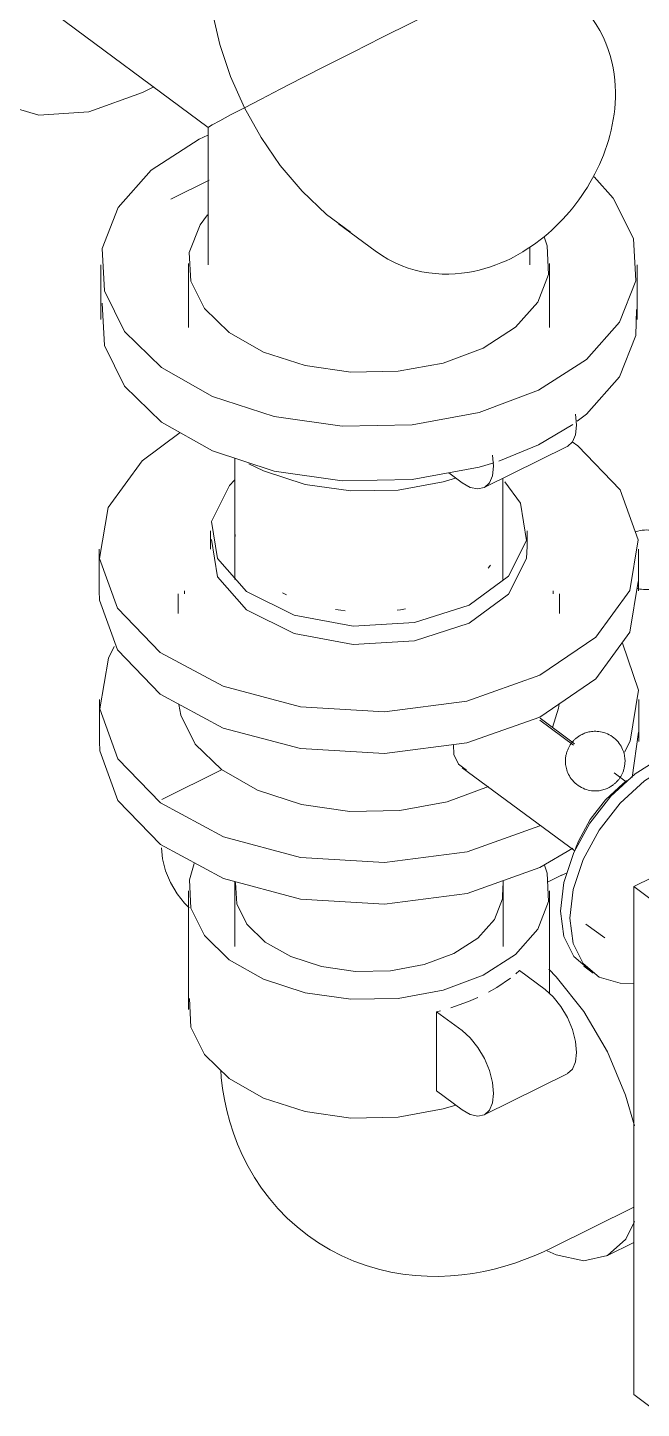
# Model space of a CAD drawing. Header units: metres. Extents: x 63 to 378, y -27 to 78.
# Drawn here: x 316.745 to 317.007, y 5.128 to 5.716 of the extents above; entities that cross this region are included whole.
import ezdxf

# ---------------------------------------------------------------- set-up
doc = ezdxf.new("R2010")
doc.units = ezdxf.units.M
doc.layers.add('P-PIPE', color=7, linetype='Continuous', lineweight=18)

# ---------------------------------------------------------------- blocks, each defined once
blk = doc.blocks.new('Check Valve - 2-12 Inch - Flanged - 4_-2414960-3D BOMBAS')
at = {"layer": 'P-PIPE', "color": 1, "true_color": 0xff0000}
for p, q in [((-60.51078, 5.89816), (-60.5068, 5.90003)), ((-60.49161, 5.82484), (-60.49161, 5.80156)), ((-60.44589, 5.80157), (-60.44589, 5.79962)), ((-60.44588, 5.74654), (-60.44588, 5.74306)), ((-60.30872, 5.74307), (-60.30872, 5.7467)), ((-60.29313, 5.73156), (-60.30873, 5.74308)), ((-60.32537, 5.7341), (-60.32421, 5.73471)), ((-60.31832, 5.73779), (-60.32421, 5.73471)), ((-60.51454, 5.72461), (-60.44588, 5.67387)), ((-60.5787, 5.71516), (-60.54171, 5.68783)), ((-60.47379, 5.68869), (-60.469, 5.6912)), ((-60.44588, 5.67388), (-60.44587, 5.61537)), ((-60.39023, 5.63276), (-60.37464, 5.62124)), ((-60.30871, 5.61538), (-60.30872, 5.62304)), ((-60.49159, 5.61537), (-60.49159, 5.5921)), ((-60.26299, 5.59211), (-60.26299, 5.61538))]:
    blk.add_line(p, q, dxfattribs=at)
for points in [[(-60.57334, 5.71177, 0), (-60.5874, 5.72368, 0), (-60.59624, 5.74128, 0), (-60.59926, 5.76336, 0), (-60.59624, 5.78842, 0), (-60.5874, 5.81476, 0), (-60.57334, 5.84057, 0), (-60.55502, 5.8641, 0), (-60.53368, 5.88374, 0), (-60.51078, 5.89816, 0)], [(-60.47954, 5.8678, 0), (-60.4967, 5.85642, 0), (-60.51804, 5.83677, 0), (-60.53636, 5.81324, 0), (-60.55042, 5.78743, 0), (-60.55926, 5.7611, 0), (-60.56227, 5.73604, 0), (-60.55926, 5.71396, 0), (-60.55041, 5.69636, 0), (-60.53635, 5.68445, 0), (-60.51803, 5.67903, 0), (-60.49669, 5.68048, 0), (-60.47379, 5.68869, 0)], [(-60.47417, 5.86151, 0), (-60.48421, 5.84928, 0), (-60.49104, 5.83173, 0), (-60.49011, 5.81371, 0), (-60.4815, 5.79645, 0), (-60.46579, 5.78112, 0)], [(-60.49096, 5.82299, 0), (-60.50034, 5.81397, 0), (-60.51133, 5.79985, 0), (-60.51977, 5.78437, 0), (-60.52507, 5.76857, 0), (-60.52688, 5.75353, 0), (-60.52507, 5.74028, 0), (-60.51977, 5.72972, 0), (-60.51133, 5.72257, 0)], [(-60.46579, 5.75784, 0), (-60.4815, 5.77317, 0), (-60.49011, 5.79043, 0), (-60.49104, 5.80845, 0)], [(-60.26358, 5.79469, 0), (-60.2704, 5.77714, 0), (-60.28451, 5.76125, 0), (-60.30495, 5.74811, 0), (-60.33031, 5.73861, 0), (-60.35888, 5.73341, 0), (-60.3887, 5.73285, 0), (-60.41775, 5.73697, 0), (-60.44404, 5.7455, 0), (-60.46579, 5.75784, 0)], [(-60.28839, 5.78145, 0), (-60.28451, 5.78452, 0), (-60.27365, 5.79577, 0)], [(-60.46579, 5.78112, 0), (-60.44404, 5.76877, 0), (-60.41775, 5.76025, 0), (-60.38871, 5.75612, 0), (-60.35888, 5.75668, 0), (-60.33031, 5.76189, 0), (-60.32397, 5.76377, 0)], [(-60.32189, 5.76445, 0), (-60.30495, 5.77138, 0), (-60.29034, 5.78004, 0)], [(-60.44582, 5.74648, 0), (-60.44573, 5.73739, 0), (-60.44411, 5.72325, 0), (-60.4409, 5.70923, 0), (-60.43629, 5.69551, 0), (-60.43039, 5.68224, 0)], [(-60.33389, 5.73104, 0), (-60.32374, 5.73603, 0), (-60.31621, 5.73969, 0), (-60.31141, 5.74195, 0), (-60.30908, 5.74298, 0), (-60.30888, 5.74294, 0)], [(-60.43039, 5.68224, 0), (-60.4233, 5.68591, 0), (-60.41507, 5.69014, 0), (-60.40575, 5.69491, 0), (-60.39538, 5.70019, 0), (-60.38401, 5.70595, 0), (-60.37176, 5.71213, 0), (-60.35889, 5.71859, 0), (-60.34596, 5.72505, 0), (-60.33389, 5.73104, 0)], [(-60.29313, 5.73156, 0), (-60.29061, 5.72956, 0), (-60.28822, 5.72741, 0), (-60.28599, 5.72513, 0), (-60.28394, 5.72273, 0), (-60.28205, 5.72025, 0), (-60.28035, 5.71769, 0), (-60.27883, 5.71508, 0), (-60.27749, 5.71243, 0), (-60.27632, 5.70977, 0), (-60.27531, 5.7071, 0), (-60.27447, 5.70444, 0), (-60.27377, 5.7018, 0), (-60.27321, 5.69918, 0), (-60.27278, 5.69659, 0), (-60.27248, 5.69403, 0), (-60.27229, 5.6915, 0), (-60.2722, 5.68902, 0), (-60.27221, 5.68657, 0), (-60.27231, 5.68416, 0), (-60.2725, 5.68179, 0), (-60.27276, 5.67945, 0), (-60.27311, 5.67716, 0), (-60.27352, 5.6749, 0), (-60.274, 5.67267, 0), (-60.27455, 5.67048, 0), (-60.27515, 5.66832, 0), (-60.27582, 5.66619, 0), (-60.27654, 5.6641, 0), (-60.27732, 5.66203, 0), (-60.27815, 5.66, 0), (-60.27903, 5.658, 0), (-60.27996, 5.65602, 0), (-60.28094, 5.65408, 0), (-60.28197, 5.65217, 0), (-60.28304, 5.65028, 0), (-60.28416, 5.64843, 0), (-60.28532, 5.64661, 0), (-60.28653, 5.64482, 0), (-60.28778, 5.64306, 0), (-60.28907, 5.64133, 0), (-60.2904, 5.63963, 0), (-60.29178, 5.63796, 0), (-60.2932, 5.63633, 0), (-60.29466, 5.63474, 0), (-60.29617, 5.63317, 0), (-60.29771, 5.63165, 0), (-60.2993, 5.63016, 0), (-60.30094, 5.62871, 0), (-60.30261, 5.6273, 0), (-60.30433, 5.62592, 0), (-60.3061, 5.62459, 0), (-60.30791, 5.62331, 0), (-60.30977, 5.62207, 0), (-60.31168, 5.62088, 0), (-60.31364, 5.61973, 0), (-60.31565, 5.61864, 0), (-60.317, 5.61795, 0)], [(-60.35034, 5.72128, 0), (-60.34885, 5.72204, 0), (-60.34514, 5.72393, 0)], [(-60.43039, 5.68224, 0), (-60.43629, 5.67916, 0), (-60.4409, 5.67671, 0), (-60.4441, 5.67497, 0), (-60.44572, 5.67401, 0), (-60.44587, 5.67387, 0)], [(-60.38519, 5.62927, 0), (-60.39537, 5.63681, 0), (-60.40575, 5.64663, 0), (-60.41507, 5.65763, 0), (-60.42329, 5.66956, 0), (-60.43039, 5.68224, 0)], [(-60.44599, 5.67057, 0), (-60.44965, 5.66884, 0), (-60.47009, 5.6557, 0), (-60.4842, 5.63981, 0), (-60.49102, 5.62226, 0), (-60.4901, 5.60424, 0), (-60.48149, 5.58698, 0), (-60.46577, 5.57165, 0)], [(-60.46577, 5.57165, 0), (-60.44403, 5.5593, 0), (-60.41774, 5.55078, 0), (-60.38869, 5.54665, 0), (-60.35887, 5.54721, 0), (-60.3303, 5.55242, 0), (-60.30494, 5.56192, 0), (-60.2845, 5.57506, 0), (-60.27039, 5.59094, 0), (-60.26356, 5.60849, 0), (-60.26449, 5.62652, 0), (-60.2731, 5.64378, 0), (-60.28127, 5.65282, 0)], [(-60.37464, 5.62124, 0), (-60.37199, 5.61941, 0), (-60.36923, 5.61776, 0), (-60.3664, 5.6163, 0), (-60.3635, 5.61504, 0), (-60.36057, 5.61397, 0), (-60.35763, 5.6131, 0), (-60.35468, 5.61241, 0), (-60.35176, 5.6119, 0), (-60.34887, 5.61157, 0), (-60.34603, 5.61139, 0), (-60.34324, 5.61136, 0), (-60.3405, 5.61147, 0), (-60.33783, 5.61171, 0), (-60.33523, 5.61206, 0), (-60.3327, 5.61252, 0), (-60.33023, 5.61308, 0), (-60.32783, 5.61372, 0), (-60.32549, 5.61445, 0), (-60.32322, 5.61526, 0), (-60.321, 5.61613, 0), (-60.31885, 5.61708, 0), (-60.317, 5.61795, 0)], [(-60.46577, 5.54838, 0), (-60.48149, 5.5637, 0), (-60.4901, 5.58096, 0), (-60.49102, 5.59899, 0)], [(-60.26322, 5.59633, 0), (-60.26356, 5.58522, 0), (-60.27039, 5.56767, 0), (-60.2845, 5.55178, 0), (-60.28844, 5.54867, 0)], [(-60.32401, 5.53101, 0), (-60.3303, 5.52915, 0), (-60.35887, 5.52394, 0), (-60.38869, 5.52338, 0), (-60.41774, 5.5275, 0), (-60.44403, 5.53603, 0), (-60.46577, 5.54838, 0)], [(-60.29032, 5.5473, 0), (-60.30493, 5.53864, 0), (-60.32188, 5.53171, 0)]]:
    blk.add_polyline3d(points, dxfattribs=at)
blk = doc.blocks.new('Butterfly Valve - 2-12 Inch - 4_-2379726-3D BOMBAS')
at = {"layer": 'P-PIPE', "color": 1, "true_color": 0xff0000}
for p, q in [((-60.45857, 5.47523), (-60.45857, 5.4668)), ((-60.29601, 5.46681), (-60.29601, 5.47524)), ((-60.28964, 5.41136), (-60.30427, 5.42217)), ((-60.21563, 5.40296), (-60.21965, 5.40593)), ((-60.3375, 5.40113), (-60.28953, 5.36568)), ((-60.22856, 5.39387), (-60.2366, 5.39981)), ((-60.26767, 5.39512), (-60.27277, 5.39889)), ((-60.26441, 5.35049), (-60.23289, 5.36606)), ((-60.23289, 5.36606), (-60.22485, 5.36012)), ((-60.22485, 5.36012), (-60.25637, 5.34455)), ((-60.22483, 5.14382), (-60.22485, 5.36012)), ((-60.26439, 5.13419), (-60.26441, 5.35049)), ((-60.26441, 5.35049), (-60.25637, 5.34455)), ((-60.25637, 5.34455), (-60.25635, 5.12825)), ((-60.28481, 5.33456), (-60.27677, 5.32862)), ((-60.28568, 5.31656), (-60.28166, 5.31359)), ((-60.25635, 5.12825), (-60.22483, 5.14382)), ((-60.26439, 5.13419), (-60.25635, 5.12825))]:
    blk.add_line(p, q, dxfattribs=at)
for points in [[(-60.4402, 5.40031, 0), (-60.45138, 5.41121, 0), (-60.4575, 5.42348, 0), (-60.45837, 5.42806, 0)], [(-60.29617, 5.42826, 0), (-60.29641, 5.42651, 0), (-60.29896, 5.4183, 0)], [(-60.34124, 5.41098, 0), (-60.34109, 5.4068, 0), (-60.33911, 5.40264, 0), (-60.33564, 5.40006, 0)], [(-60.28308, 5.31491, 0), (-60.28991, 5.3207, 0), (-60.29421, 5.32925, 0), (-60.29568, 5.33999, 0), (-60.29421, 5.35217, 0), (-60.28992, 5.36497, 0), (-60.28308, 5.37752, 0), (-60.27417, 5.38896, 0), (-60.2638, 5.39851, 0), (-60.25267, 5.40552, 0)], [(-60.25267, 5.40552, 0), (-60.24154, 5.40951, 0), (-60.23116, 5.41021, 0), (-60.22226, 5.40758, 0), (-60.21812, 5.40468, 0)], [(-60.22469, 5.33335, 0), (-60.21823, 5.342, 0), (-60.2114, 5.35455, 0), (-60.2071, 5.36735, 0), (-60.20564, 5.37953, 0), (-60.2071, 5.39027, 0), (-60.2114, 5.39882, 0), (-60.21824, 5.40461, 0), (-60.22714, 5.40724, 0), (-60.23752, 5.40654, 0), (-60.24865, 5.40255, 0)], [(-60.32628, 5.39317, 0), (-60.34387, 5.38663, 0), (-60.36418, 5.38293, 0), (-60.38539, 5.38253, 0), (-60.40605, 5.38547, 0), (-60.42474, 5.39153, 0), (-60.4402, 5.40031, 0)], [(-60.24865, 5.40255, 0), (-60.25978, 5.39554, 0), (-60.27015, 5.38599, 0), (-60.27906, 5.37455, 0), (-60.2859, 5.362, 0), (-60.29019, 5.3492, 0), (-60.29166, 5.33702, 0), (-60.29019, 5.32628, 0), (-60.28589, 5.31773, 0), (-60.27906, 5.31194, 0), (-60.27015, 5.30931, 0), (-60.26454, 5.30929, 0)], [(-60.28919, 5.3667, 0), (-60.2879, 5.36991, 0), (-60.28291, 5.37907, 0), (-60.27641, 5.38742, 0), (-60.26884, 5.39439, 0), (-60.26712, 5.39566, 0)]]:
    blk.add_polyline3d(points, dxfattribs=at)
blk = doc.blocks.new('Victaulic-IPS-Rigid Coupling Style 07-W07-107 - AC-V327-3D BOMBAS')
at = {"layer": 'P-PIPE', "color": 1, "true_color": 0xff0000}
for p, q in [((-60.44547, 5.65132), (-60.4618, 5.64325)), ((-60.45426, 5.61588), (-60.45426, 5.58866)), ((-60.30033, 5.58867), (-60.30033, 5.61589)), ((-60.32818, 5.52043), (-60.29279, 5.53792)), ((-60.34329, 5.52678), (-60.33756, 5.52254))]:
    blk.add_line(p, q, dxfattribs=at)
for points in [[(-60.44615, 5.63665, 0), (-60.44928, 5.63234, 0), (-60.45387, 5.62052, 0), (-60.45325, 5.60838, 0), (-60.44745, 5.59676, 0), (-60.43687, 5.58644, 0), (-60.42223, 5.57813, 0), (-60.40453, 5.57239, 0), (-60.38497, 5.56961, 0), (-60.36489, 5.56999, 0), (-60.34565, 5.57349, 0), (-60.32857, 5.57989, 0)], [(-60.32857, 5.57989, 0), (-60.31481, 5.58873, 0), (-60.30531, 5.59943, 0), (-60.30072, 5.61125, 0), (-60.30134, 5.62338, 0), (-60.30265, 5.6272, 0)], [(-60.28922, 5.5517, 0), (-60.28877, 5.547, 0), (-60.28922, 5.54297, 0), (-60.29056, 5.53989, 0), (-60.29269, 5.53797, 0)], [(-60.32808, 5.52048, 0), (-60.32595, 5.5224, 0), (-60.32461, 5.52548, 0), (-60.32416, 5.52951, 0), (-60.32461, 5.53421, 0)], [(-60.34037, 5.52449, 0), (-60.34565, 5.5229, 0), (-60.36488, 5.51939, 0), (-60.38497, 5.51901, 0), (-60.40452, 5.52179, 0), (-60.42223, 5.52753, 0), (-60.42851, 5.53058, 0)], [(-60.33756, 5.52254, 0), (-60.33409, 5.52055, 0), (-60.33086, 5.51985, 0), (-60.32818, 5.52043, 0)]]:
    blk.add_polyline3d(points, dxfattribs=at)
blk = doc.blocks.new('Flange - Slip-on - Steel - Class 150 - AC CARBON STEEL-2723325-3D BOMBAS')
at = {"layer": 'P-PIPE', "color": 1, "true_color": 0xff0000}
for p, q in [((-60.44479, 5.50199), (-60.44479, 5.49426)), ((-60.43444, 5.50157), (-60.4343, 5.49968)), ((-60.32014, 5.50201), (-60.32014, 5.50242)), ((-60.30979, 5.49427), (-60.30979, 5.502)), ((-60.49229, 5.49426), (-60.49229, 5.47649)), ((-60.26229, 5.4765), (-60.26229, 5.49427)), ((-60.32652, 5.48614), (-60.3255, 5.4874)), ((-60.45589, 5.47649), (-60.45589, 5.47523)), ((-60.41418, 5.47562), (-60.41237, 5.47473)), ((-60.29869, 5.47524), (-60.29869, 5.4765))]:
    blk.add_line(p, q, dxfattribs=at)
for points in [[(-60.45783, 5.54386, 0), (-60.47404, 5.53183, 0), (-60.48851, 5.51192, 0), (-60.4921, 5.49029, 0), (-60.48445, 5.46904, 0), (-60.46631, 5.45027, 0), (-60.43946, 5.4358, 0), (-60.40652, 5.42706, 0), (-60.37072, 5.42489, 0), (-60.33556, 5.42951, 0), (-60.30449, 5.44048, 0)], [(-60.30449, 5.44048, 0), (-60.28054, 5.4567, 0), (-60.26607, 5.47661, 0), (-60.26248, 5.49824, 0), (-60.27013, 5.51948, 0), (-60.28827, 5.53826, 0), (-60.29062, 5.53994, 0)], [(-60.43455, 5.52359, 0), (-60.43676, 5.52128, 0), (-60.44445, 5.50606, 0), (-60.44192, 5.49022, 0), (-60.42954, 5.47617, 0), (-60.40921, 5.46605, 0), (-60.38402, 5.46141, 0), (-60.35781, 5.46294, 0), (-60.33456, 5.47042, 0)], [(-60.33456, 5.47042, 0), (-60.31781, 5.48271, 0), (-60.31013, 5.49793, 0), (-60.31266, 5.51377, 0), (-60.31936, 5.52294, 0)], [(-60.44445, 5.49833, 0), (-60.44192, 5.48249, 0), (-60.42954, 5.46844, 0), (-60.40921, 5.45833, 0), (-60.38402, 5.45368, 0), (-60.35781, 5.45521, 0), (-60.33456, 5.46269, 0)], [(-60.33456, 5.46269, 0), (-60.31781, 5.47498, 0), (-60.31013, 5.4902, 0), (-60.30985, 5.49556, 0)], [(-60.49228, 5.47645, 0), (-60.4921, 5.47252, 0), (-60.48445, 5.45128, 0), (-60.46631, 5.4325, 0), (-60.43945, 5.41803, 0), (-60.40652, 5.40929, 0), (-60.37071, 5.40712, 0), (-60.33556, 5.41175, 0), (-60.30449, 5.42271, 0)], [(-60.30449, 5.42271, 0), (-60.28054, 5.43894, 0), (-60.26606, 5.45884, 0), (-60.26248, 5.48047, 0)], [(-60.39156, 5.46856, 0), (-60.38932, 5.46823, 0), (-60.3874, 5.46801, 0)], [(-60.36526, 5.46824, 0), (-60.36389, 5.46842, 0), (-60.36164, 5.46878, 0)]]:
    blk.add_polyline3d(points, dxfattribs=at)
blk = doc.blocks.new('Flange Set-1 - AH CARBON STEEL-1472193-3D BOMBAS')
at = {"layer": 'P-PIPE'}
blk.add_line((-60.30449, 5.42144), (-60.29008, 5.4108), dxfattribs=at)
for points in [[(-60.27518, 5.39256, 0), (-60.27481, 5.39275, 0), (-60.27446, 5.39295, 0), (-60.27413, 5.39315, 0), (-60.27381, 5.39335, 0), (-60.27351, 5.39356, 0), (-60.27321, 5.39377, 0), (-60.27293, 5.39399, 0), (-60.27267, 5.3942, 0), (-60.27241, 5.39442, 0), (-60.27216, 5.39465, 0), (-60.27192, 5.39487, 0), (-60.2717, 5.3951, 0), (-60.27148, 5.39534, 0), (-60.27126, 5.39557, 0), (-60.27106, 5.39581, 0), (-60.27086, 5.39606, 0), (-60.27067, 5.39631, 0), (-60.27048, 5.39656, 0), (-60.2703, 5.39682, 0), (-60.27013, 5.39708, 0), (-60.26996, 5.39735, 0), (-60.2698, 5.39762, 0), (-60.26964, 5.3979, 0), (-60.26949, 5.39819, 0), (-60.26934, 5.39848, 0), (-60.2692, 5.39879, 0), (-60.26907, 5.3991, 0), (-60.26894, 5.39942, 0), (-60.26882, 5.39976, 0), (-60.26871, 5.4001, 0), (-60.2686, 5.40045, 0), (-60.2685, 5.40082, 0), (-60.26841, 5.4012, 0), (-60.26833, 5.4016, 0), (-60.26826, 5.40201, 0), (-60.2682, 5.40244, 0), (-60.26815, 5.40288, 0), (-60.26812, 5.40334, 0), (-60.26811, 5.40382, 0), (-60.26811, 5.40432, 0), (-60.26814, 5.40483, 0), (-60.26819, 5.40537, 0), (-60.26826, 5.40593, 0), (-60.26837, 5.4065, 0), (-60.2685, 5.40709, 0), (-60.26867, 5.4077, 0), (-60.26888, 5.40832, 0), (-60.26914, 5.40895, 0), (-60.26943, 5.4096, 0), (-60.26977, 5.41024, 0), (-60.27017, 5.41088, 0), (-60.27061, 5.41151, 0), (-60.27109, 5.41213, 0), (-60.27163, 5.41273, 0), (-60.27221, 5.4133, 0), (-60.27283, 5.41383, 0), (-60.27349, 5.41433, 0), (-60.27418, 5.41478, 0), (-60.27488, 5.41518, 0), (-60.27561, 5.41554, 0), (-60.27634, 5.41584, 0), (-60.27708, 5.41609, 0), (-60.27781, 5.41629, 0), (-60.27853, 5.41644, 0), (-60.27923, 5.41655, 0), (-60.27992, 5.41662, 0), (-60.28058, 5.41665, 0), (-60.28122, 5.41664, 0), (-60.28184, 5.41661, 0), (-60.28242, 5.41655, 0), (-60.28299, 5.41646, 0), (-60.28352, 5.41636, 0), (-60.28403, 5.41623, 0), (-60.28452, 5.4161, 0), (-60.28498, 5.41595, 0), (-60.28542, 5.41578, 0), (-60.28583, 5.41561, 0), (-60.28623, 5.41544, 0), (-60.28644, 5.41534, 0)], [(-60.28644, 5.41534, 0), (-60.2868, 5.41515, 0), (-60.28715, 5.41495, 0), (-60.28749, 5.41475, 0), (-60.28781, 5.41455, 0), (-60.28811, 5.41434, 0), (-60.2884, 5.41413, 0), (-60.28868, 5.41391, 0), (-60.28895, 5.4137, 0), (-60.28921, 5.41348, 0), (-60.28945, 5.41325, 0), (-60.28969, 5.41303, 0), (-60.28992, 5.4128, 0), (-60.29014, 5.41256, 0), (-60.29035, 5.41233, 0), (-60.29056, 5.41209, 0), (-60.29076, 5.41184, 0), (-60.29095, 5.41159, 0), (-60.29114, 5.41134, 0), (-60.29131, 5.41108, 0), (-60.29149, 5.41082, 0), (-60.29166, 5.41055, 0), (-60.29182, 5.41028, 0), (-60.29198, 5.41, 0), (-60.29213, 5.40971, 0), (-60.29227, 5.40942, 0), (-60.29241, 5.40911, 0), (-60.29255, 5.4088, 0), (-60.29267, 5.40848, 0), (-60.2928, 5.40814, 0), (-60.29291, 5.4078, 0), (-60.29302, 5.40745, 0), (-60.29312, 5.40708, 0), (-60.29321, 5.4067, 0), (-60.29329, 5.4063, 0), (-60.29336, 5.40589, 0), (-60.29342, 5.40547, 0), (-60.29346, 5.40502, 0), (-60.29349, 5.40456, 0), (-60.29351, 5.40408, 0), (-60.2935, 5.40358, 0), (-60.29348, 5.40307, 0), (-60.29343, 5.40253, 0), (-60.29335, 5.40197, 0), (-60.29325, 5.4014, 0), (-60.29311, 5.40081, 0), (-60.29294, 5.4002, 0), (-60.29273, 5.39958, 0), (-60.29248, 5.39895, 0), (-60.29218, 5.3983, 0), (-60.29184, 5.39766, 0), (-60.29145, 5.39702, 0), (-60.29101, 5.39639, 0), (-60.29052, 5.39577, 0), (-60.28999, 5.39517, 0), (-60.28941, 5.3946, 0), (-60.28878, 5.39407, 0), (-60.28813, 5.39357, 0), (-60.28744, 5.39312, 0), (-60.28673, 5.39272, 0), (-60.28601, 5.39236, 0), (-60.28527, 5.39206, 0), (-60.28454, 5.39181, 0), (-60.28381, 5.39161, 0), (-60.28309, 5.39146, 0), (-60.28238, 5.39135, 0), (-60.2817, 5.39128, 0), (-60.28103, 5.39125, 0), (-60.28039, 5.39126, 0), (-60.27978, 5.39129, 0), (-60.27919, 5.39135, 0), (-60.27863, 5.39144, 0), (-60.2781, 5.39154, 0), (-60.27759, 5.39167, 0), (-60.2771, 5.3918, 0), (-60.27664, 5.39195, 0), (-60.2762, 5.39212, 0), (-60.27578, 5.39229, 0), (-60.27539, 5.39247, 0), (-60.27518, 5.39256, 0)]]:
    blk.add_polyline3d(points, dxfattribs=at)
blk = doc.blocks.new('Flange - Slip-on - Steel - Class 150 - AC CARBON STEEL-V329-3D BOMBAS')
at = {"layer": 'P-PIPE', "color": 1, "true_color": 0xff0000}
for p, q in [((-60.49218, 5.43012), (-60.49218, 5.41235)), ((-60.26218, 5.41236), (-60.26218, 5.43013)), ((-60.26237, 5.41633), (-60.26505, 5.39693))]:
    blk.add_line(p, q, dxfattribs=at)
for points in [[(-60.4662, 5.38613, 0), (-60.48434, 5.4049, 0), (-60.49199, 5.42615, 0), (-60.4884, 5.44778, 0), (-60.48588, 5.45277, 0)], [(-60.26925, 5.45411, 0), (-60.26237, 5.4341, 0), (-60.26596, 5.41247, 0), (-60.26835, 5.4077, 0)], [(-60.4662, 5.36836, 0), (-60.48434, 5.38713, 0), (-60.49199, 5.40838, 0), (-60.49218, 5.41235, 0)], [(-60.30438, 5.37633, 0), (-60.33545, 5.36537, 0), (-60.37061, 5.36075, 0), (-60.40641, 5.36291, 0), (-60.43935, 5.37166, 0), (-60.4662, 5.38613, 0)], [(-60.29032, 5.36682, 0), (-60.30438, 5.35857, 0), (-60.33545, 5.3476, 0), (-60.3706, 5.34298, 0), (-60.40641, 5.34515, 0), (-60.43934, 5.35389, 0), (-60.4662, 5.36836, 0)]]:
    blk.add_polyline3d(points, dxfattribs=at)
blk = doc.blocks.new('Flange Set-1 - AH CARBON STEEL-V330-3D BOMBAS')
at = {"layer": 'P-PIPE'}
blk.add_line((-60.46566, 5.38766), (-60.44014, 5.40027), dxfattribs=at)
for points in [[(-60.25166, 5.49991, 0), (-60.25201, 5.50015, 0), (-60.25238, 5.5004, 0), (-60.25278, 5.50064, 0), (-60.25321, 5.50089, 0), (-60.25368, 5.50112, 0), (-60.25418, 5.50135, 0), (-60.25473, 5.50157, 0), (-60.25532, 5.50178, 0), (-60.25595, 5.50197, 0), (-60.25664, 5.50213, 0), (-60.25737, 5.50226, 0), (-60.25815, 5.50235, 0), (-60.25898, 5.50239, 0), (-60.25984, 5.50237, 0), (-60.26075, 5.5023, 0), (-60.26168, 5.50215, 0), (-60.26262, 5.50192, 0), (-60.26356, 5.50162, 0)], [(-60.26275, 5.4775, 0), (-60.26246, 5.47741, 0), (-60.26178, 5.47725, 0), (-60.26105, 5.47712, 0), (-60.26026, 5.47703, 0), (-60.25944, 5.47699, 0), (-60.25857, 5.47701, 0), (-60.25767, 5.47708, 0), (-60.25674, 5.47723, 0), (-60.25579, 5.47746, 0), (-60.25485, 5.47776, 0), (-60.25392, 5.47814, 0), (-60.25303, 5.4786, 0), (-60.25217, 5.47912, 0), (-60.25137, 5.4797, 0), (-60.25064, 5.48032, 0), (-60.24997, 5.48097, 0), (-60.24938, 5.48165, 0), (-60.24886, 5.48233, 0), (-60.24841, 5.48301, 0), (-60.24802, 5.48368, 0), (-60.24769, 5.48434, 0), (-60.24742, 5.48497, 0), (-60.24719, 5.48558, 0), (-60.247, 5.48617, 0), (-60.24686, 5.48673, 0), (-60.24674, 5.48727, 0), (-60.24665, 5.48778, 0), (-60.24659, 5.48826, 0), (-60.24654, 5.48872, 0), (-60.24652, 5.48916, 0), (-60.24651, 5.48958, 0), (-60.24651, 5.48998, 0), (-60.24652, 5.49036, 0), (-60.24655, 5.49073, 0), (-60.24658, 5.49108, 0), (-60.24662, 5.49141, 0), (-60.24667, 5.49174, 0), (-60.24673, 5.49205, 0), (-60.24679, 5.49235, 0), (-60.24685, 5.49264, 0), (-60.24692, 5.49292, 0), (-60.247, 5.49319, 0), (-60.24708, 5.49346, 0), (-60.24716, 5.49372, 0), (-60.24725, 5.49397, 0), (-60.24734, 5.49422, 0), (-60.24744, 5.49446, 0), (-60.24754, 5.4947, 0), (-60.24764, 5.49494, 0), (-60.24775, 5.49517, 0), (-60.24786, 5.4954, 0), (-60.24798, 5.49563, 0), (-60.2481, 5.49585, 0), (-60.24823, 5.49608, 0), (-60.24836, 5.4963, 0), (-60.2485, 5.49653, 0), (-60.24865, 5.49675, 0), (-60.2488, 5.49697, 0), (-60.24896, 5.4972, 0), (-60.24913, 5.49742, 0), (-60.24931, 5.49765, 0), (-60.2495, 5.49788, 0), (-60.2497, 5.49811, 0), (-60.24991, 5.49834, 0), (-60.25013, 5.49857, 0), (-60.25036, 5.49881, 0), (-60.25062, 5.49905, 0), (-60.25089, 5.49929, 0), (-60.25118, 5.49953, 0), (-60.25148, 5.49977, 0), (-60.25166, 5.49991, 0)]]:
    blk.add_polyline3d(points, dxfattribs=at)
blk = doc.blocks.new('Elbow - PVC - AC PVC _80_-2754098-3D BOMBAS')
at = {"layer": 'P-PIPE', "color": 1, "true_color": 0xff0000}
blk.add_line((-60.29935, 5.19662), (-60.2644, 5.2139), dxfattribs=at)
for points in [[(-60.40343, 5.20199, 0), (-60.4079, 5.20552, 0), (-60.41212, 5.20932, 0), (-60.41607, 5.21337, 0), (-60.41972, 5.21761, 0), (-60.42306, 5.22203, 0), (-60.42609, 5.22658, 0), (-60.4288, 5.23124, 0), (-60.4312, 5.23596, 0), (-60.4333, 5.24073, 0), (-60.4351, 5.24552, 0), (-60.43663, 5.25031, 0), (-60.43789, 5.25509, 0), (-60.4389, 5.25984, 0), (-60.43968, 5.26455, 0), (-60.44024, 5.26922, 0), (-60.44047, 5.27224, 0)], [(-60.40343, 5.20199, 0), (-60.39874, 5.19875, 0), (-60.39386, 5.19583, 0), (-60.38884, 5.19325, 0), (-60.3837, 5.19101, 0), (-60.3785, 5.18911, 0), (-60.37326, 5.18755, 0), (-60.36801, 5.18633, 0), (-60.36279, 5.18542, 0), (-60.35762, 5.18482, 0), (-60.35251, 5.18451, 0), (-60.34748, 5.18446, 0), (-60.34254, 5.18466, 0), (-60.33771, 5.18509, 0), (-60.33297, 5.18573, 0), (-60.32835, 5.18656, 0), (-60.32383, 5.18758, 0), (-60.31942, 5.18877, 0), (-60.31511, 5.19011, 0), (-60.31091, 5.1916, 0), (-60.30681, 5.19323, 0), (-60.3028, 5.19498, 0), (-60.29935, 5.19662, 0)]]:
    blk.add_polyline3d(points, dxfattribs=at)
blk = doc.blocks.new('Victaulic-IPS-Rigid Coupling Style 07-W07-107 - Standard-V333-3D BOMBAS')
at = {"layer": 'P-PIPE', "color": 1, "true_color": 0xff0000}
for p, q in [((-60.43368, 5.34318), (-60.43414, 5.35219)), ((-60.45424, 5.34874), (-60.45423, 5.29814)), ((-60.32024, 5.35087), (-60.32041, 5.34531)), ((-60.30031, 5.30497), (-60.30031, 5.34876)), ((-60.42937, 5.33455), (-60.43368, 5.34318)), ((-60.32041, 5.34531), (-60.32382, 5.33654)), ((-60.42151, 5.32689), (-60.42937, 5.33455)), ((-60.32382, 5.33654), (-60.33088, 5.32859)), ((-60.33088, 5.32859), (-60.3411, 5.32202)), ((-60.41064, 5.32071), (-60.42151, 5.32689)), ((-60.3975, 5.31645), (-60.41064, 5.32071)), ((-60.35378, 5.31728), (-60.36806, 5.31467)), ((-60.3411, 5.32202), (-60.35378, 5.31728)), ((-60.38297, 5.31439), (-60.3975, 5.31645)), ((-60.36806, 5.31467), (-60.38297, 5.31439)), ((-60.31305, 5.3147), (-60.31463, 5.31331)), ((-60.31305, 5.3147), (-60.30215, 5.30664)), ((-60.34678, 5.29763), (-60.34845, 5.2972)), ((-60.33754, 5.28915), (-60.34845, 5.2972)), ((-60.34845, 5.2972), (-60.34844, 5.26347)), ((-60.32816, 5.2533), (-60.29277, 5.27079)), ((-60.34844, 5.26347), (-60.33753, 5.25541))]:
    blk.add_line(p, q, dxfattribs=at)
for points in [[(-60.4658, 5.36703, 0), (-60.46534, 5.36233, 0), (-60.464, 5.35727, 0), (-60.46187, 5.35221, 0), (-60.4591, 5.34747, 0), (-60.45587, 5.3434, 0), (-60.45388, 5.34147, 0)], [(-60.45179, 5.36036, 0), (-60.45385, 5.35338, 0), (-60.45323, 5.34125, 0), (-60.44743, 5.32963, 0), (-60.43685, 5.31931, 0)], [(-60.43685, 5.31931, 0), (-60.42221, 5.311, 0), (-60.40451, 5.30526, 0), (-60.38495, 5.30248, 0), (-60.36487, 5.30286, 0), (-60.34563, 5.30636, 0), (-60.32855, 5.31276, 0), (-60.31479, 5.32161, 0), (-60.30529, 5.3323, 0), (-60.3007, 5.34412, 0), (-60.30132, 5.35625, 0), (-60.30244, 5.3596, 0)], [(-60.31693, 5.31146, 0), (-60.32282, 5.30746, 0), (-60.32629, 5.30549, 0)], [(-60.30215, 5.30664, 0), (-60.29868, 5.3035, 0), (-60.29545, 5.29943, 0), (-60.29267, 5.2947, 0), (-60.29054, 5.28963, 0), (-60.2892, 5.28457, 0), (-60.28874, 5.27987, 0), (-60.2892, 5.27584, 0), (-60.29054, 5.27276, 0), (-60.29267, 5.27084, 0)], [(-60.43684, 5.26871, 0), (-60.44742, 5.27903, 0), (-60.45322, 5.29065, 0), (-60.45385, 5.30278, 0)], [(-60.33088, 5.30322, 0), (-60.33478, 5.30155, 0), (-60.34243, 5.29886, 0)], [(-60.32806, 5.25335, 0), (-60.32593, 5.25527, 0), (-60.32459, 5.25835, 0), (-60.32414, 5.26238, 0), (-60.32459, 5.26708, 0), (-60.32593, 5.27214, 0), (-60.32806, 5.27721, 0), (-60.33084, 5.28194, 0), (-60.33407, 5.28601, 0), (-60.33754, 5.28915, 0)], [(-60.34031, 5.25737, 0), (-60.34563, 5.25577, 0), (-60.36486, 5.25226, 0), (-60.38494, 5.25188, 0), (-60.4045, 5.25466, 0), (-60.4222, 5.2604, 0), (-60.43684, 5.26871, 0)], [(-60.33753, 5.25541, 0), (-60.33407, 5.25343, 0), (-60.33083, 5.25272, 0), (-60.32816, 5.2533, 0)]]:
    blk.add_polyline3d(points, dxfattribs=at)
blk = doc.blocks.new('Victaulic-IPS-Rigid Coupling Style 07-W07-107 - Standard-V334-3D BOMBAS')
at = {"layer": 'P-PIPE', "color": 1, "true_color": 0xff0000}
for p, q in [((-60.29497, 5.35547), (-60.30112, 5.35243)), ((-60.29533, 5.35529), (-60.29312, 5.35626)), ((-60.22254, 5.26627), (-60.22484, 5.26514)), ((-60.21163, 5.25821), (-60.22254, 5.26627)), ((-60.20684, 5.21369), (-60.20685, 5.25012)), ((-60.27592, 5.19318), (-60.2644, 5.19888))]:
    blk.add_line(p, q, dxfattribs=at)
for points in [[(-60.26408, 5.2486, 0), (-60.26784, 5.26167, 0), (-60.27558, 5.28009, 0), (-60.28568, 5.29729, 0), (-60.29743, 5.31209, 0), (-60.30061, 5.31537, 0)], [(-60.22464, 5.3007, 0), (-60.21868, 5.28597, 0), (-60.21381, 5.26758, 0), (-60.21259, 5.25899, 0)], [(-60.22461, 5.23749, 0), (-60.21932, 5.23846, 0), (-60.21462, 5.24022, 0), (-60.21084, 5.24265, 0), (-60.20822, 5.24559, 0), (-60.20696, 5.24884, 0), (-60.20713, 5.25218, 0), (-60.20872, 5.25538, 0), (-60.21163, 5.25821, 0)], [(-60.20685, 5.21369, 0), (-60.20695, 5.21241, 0), (-60.20821, 5.20916, 0), (-60.21083, 5.20622, 0), (-60.21461, 5.20379, 0), (-60.21931, 5.20203, 0), (-60.2246, 5.20106, 0)], [(-60.30124, 5.19538, 0), (-60.2974, 5.19363, 0), (-60.28565, 5.19107, 0), (-60.27556, 5.19337, 0), (-60.26782, 5.20035, 0), (-60.26407, 5.20785, 0)]]:
    blk.add_polyline3d(points, dxfattribs=at)

msp = doc.modelspace()

# ---------------------------------------------------------------- linework, layer by layer
at = {"layer": 'P-PIPE', "color": 1, "true_color": 0xff0000}
for p, q in [((316.83351, 5.53292), (316.83351, 5.48129)), ((316.94781, 5.4813), (316.94781, 5.52441)), ((316.83353, 5.35259), (316.83353, 5.32496)), ((316.94783, 5.32498), (316.94783, 5.35301))]:
    msp.add_line(p, q, dxfattribs=at)

# ---------------------------------------------------------------- block references
for name in ['Check Valve - 2-12 Inch - Flanged - 4_-2414960-3D BOMBAS', 'Victaulic-IPS-Rigid Coupling Style 07-W07-107 - AC-V327-3D BOMBAS', 'Flange - Slip-on - Steel - Class 150 - AC CARBON STEEL-2723325-3D BOMBAS', 'Butterfly Valve - 2-12 Inch - 4_-2379726-3D BOMBAS', 'Flange - Slip-on - Steel - Class 150 - AC CARBON STEEL-V329-3D BOMBAS', 'Victaulic-IPS-Rigid Coupling Style 07-W07-107 - Standard-V333-3D BOMBAS', 'Victaulic-IPS-Rigid Coupling Style 07-W07-107 - Standard-V334-3D BOMBAS', 'Elbow - PVC - AC PVC _80_-2754098-3D BOMBAS']:
    msp.add_blockref(name, (377.26795, 0), dxfattribs=at)
at = {"layer": 'P-PIPE'}
for name in ['Flange Set-1 - AH CARBON STEEL-V330-3D BOMBAS', 'Flange Set-1 - AH CARBON STEEL-1472193-3D BOMBAS']:
    msp.add_blockref(name, (377.26795, 0), dxfattribs=at)

doc.saveas('drawing.dxf')
